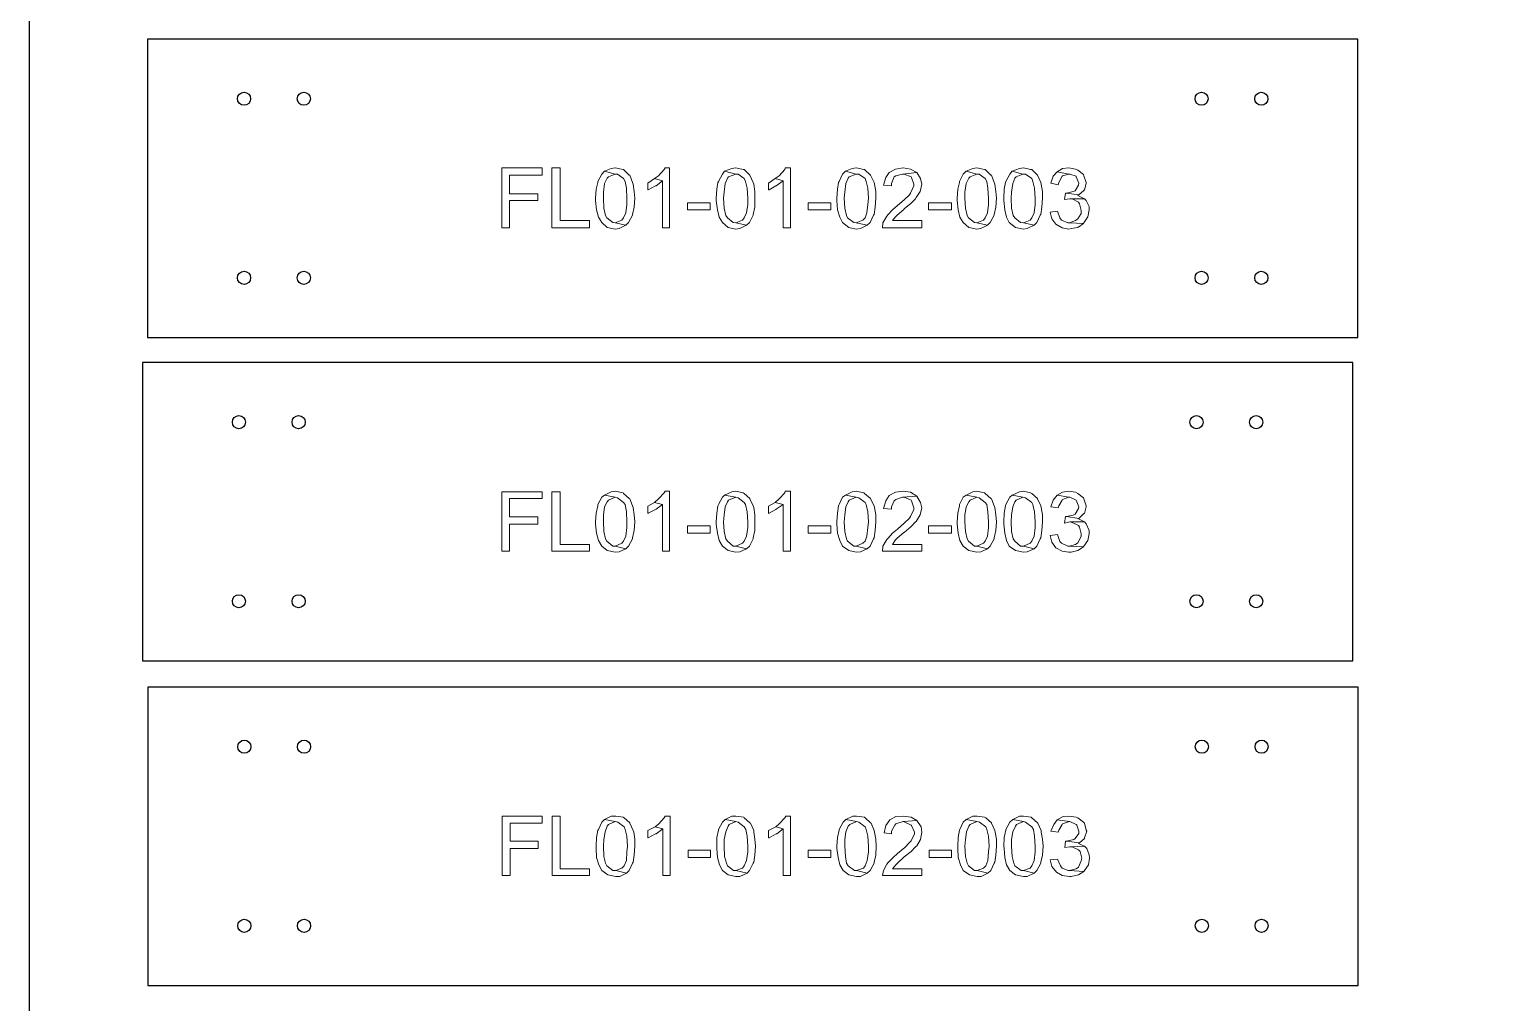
# Model space of a CAD drawing. Header units: millimetres. Extents: x 977 to 12288, y -94 to 5752.
# Drawn here: x 4607 to 5341, y 2074 to 2564 of the extents above; entities that cross this region are included whole.
import ezdxf

# ---------------------------------------------------------------- set-up
doc = ezdxf.new("R2010")
doc.units = ezdxf.units.MM

msp = doc.modelspace()

# ---------------------------------------------------------------- linework, layer by layer
at = {"color": 7, "linetype": 'Continuous', "lineweight": 25}
for p, q in [((5274.81269103, 2558.78206636), (4666.81269103, 2558.78206636)), ((4666.81269103, 2558.78206636), (4666.81269103, 2408.78206636)), ((5274.81269103, 2408.78206636), (5274.81269103, 2558.78206636)), ((4666.81269103, 2408.78206636), (5274.81269103, 2408.78206636)), ((5272.23013594, 2396.21350149), (4664.23013594, 2396.21350149)), ((4664.23013594, 2396.21350149), (4664.23013594, 2246.21350149)), ((5272.23013594, 2246.21350149), (5272.23013594, 2396.21350149)), ((4664.23013594, 2246.21350149), (5272.23013594, 2246.21350149)), ((5274.9501976, 2233.10123137), (4666.9501976, 2233.10123137)), ((4666.9501976, 2233.10123137), (4666.9501976, 2083.10123137)), ((5274.9501976, 2083.10123137), (5274.9501976, 2233.10123137)), ((4666.9501976, 2083.10123137), (5274.9501976, 2083.10123137))]:
    msp.add_line(p, q, dxfattribs=at)
msp.add_lwpolyline([(6533.5600412, 3170.42999441), (4607.38514979, 3170.42999441), (4607.38514979, 1690.85961033)])
at = {"color": 4, "lineweight": 0}
for points in [[(4865.07680385, 2494.00885789), (4844.7701842, 2494.00885789), (4844.7701842, 2463.83096479), (4848.71869357, 2463.83096479), (4848.71869357, 2477.65074761), (4862.82051278, 2477.65074761), (4862.82051278, 2481.03518422), (4848.71869357, 2481.03518422), (4848.71869357, 2490.3423849), (4865.07680385, 2490.3423849)], [(4874.10196815, 2494.00885789), (4869.87142238, 2494.00885789), (4869.87142238, 2463.83096479), (4888.76786012, 2463.83096479), (4888.76786012, 2467.49743778), (4874.10196815, 2467.49743778)], [(4901.74153379, 2494.00885789), (4899.7672791, 2493.7268215), (4896.38284249, 2492.31663958), (4901.74153379, 2490.90645766), (4902.86967933, 2490.90645766), (4905.97207955, 2488.65016659), (4906.81818871, 2487.23998467), (4907.38226148, 2483.85554806), (4907.66429786, 2478.77889315), (4907.66429786, 2475.67649292), (4907.10022509, 2471.44594716), (4905.97207955, 2468.9076197), (4905.1259704, 2467.77947416), (4901.74153379, 2466.36929224), (4907.10022509, 2465.24114671), (4908.51040701, 2466.65132863), (4910.4846617, 2470.31780162), (4910.4846617, 2470.59983801), (4911.33077085, 2474.266311), (4911.61280724, 2478.77889315), (4911.33077085, 2482.16332976), (4910.76669808, 2485.82980275), (4910.4846617, 2486.6759119), (4909.07447978, 2490.3423849), (4908.7924434, 2490.3423849), (4905.97207955, 2493.16274874), (4905.69004317, 2493.16274874)], [(4929.09906305, 2494.00885789), (4926.84277198, 2494.00885789), (4926.27869921, 2493.16274874), (4923.45833537, 2490.06034851), (4921.48408068, 2488.65016659), (4925.43259006, 2487.52202105), (4925.43259006, 2463.83096479), (4929.09906305, 2463.83096479)], [(4962.37935638, 2494.00885789), (4960.40510169, 2493.7268215), (4956.7386287, 2492.31663958), (4962.37935638, 2490.90645766), (4963.50750192, 2490.90645766), (4966.60990214, 2488.65016659), (4967.17397491, 2487.23998467), (4968.02008407, 2483.85554806), (4968.30212045, 2478.77889315), (4968.30212045, 2475.67649292), (4967.73804768, 2471.44594716), (4966.60990214, 2468.9076197), (4965.76379299, 2467.77947416), (4962.37935638, 2466.36929224), (4967.73804768, 2465.24114671), (4969.1482296, 2466.65132863), (4971.12248429, 2470.31780162), (4971.12248429, 2470.59983801), (4971.96859344, 2474.266311), (4971.96859344, 2478.77889315), (4971.96859344, 2482.16332976), (4971.40452068, 2485.82980275), (4971.12248429, 2486.6759119), (4969.43026599, 2490.3423849), (4969.43026599, 2490.3423849), (4966.60990214, 2493.16274874), (4966.04582938, 2493.16274874)], [(4989.73688564, 2494.00885789), (4987.19855819, 2494.00885789), (4986.9165218, 2493.16274874), (4984.09615796, 2490.06034851), (4982.12190327, 2488.65016659), (4986.07041265, 2487.52202105), (4986.07041265, 2463.83096479), (4989.73688564, 2463.83096479)], [(5022.73514259, 2494.00885789), (5020.7608879, 2493.7268215), (5017.37645129, 2492.31663958), (5022.73514259, 2490.90645766), (5024.14532451, 2490.90645766), (5027.24772473, 2488.65016659), (5027.8117975, 2487.23998467), (5028.65790666, 2483.85554806), (5028.93994304, 2478.77889315), (5028.65790666, 2475.67649292), (5028.09383389, 2471.44594716), (5027.24772473, 2468.9076197), (5026.1195792, 2467.77947416), (5022.73514259, 2466.36929224), (5028.37587027, 2465.24114671), (5029.78605219, 2466.65132863), (5031.4782705, 2470.31780162), (5031.76030688, 2470.59983801), (5032.32437965, 2474.266311), (5032.60641603, 2478.77889315), (5032.60641603, 2482.16332976), (5032.04234327, 2485.82980275), (5031.76030688, 2486.6759119), (5030.06808858, 2490.3423849), (5030.06808858, 2490.3423849), (5026.96568835, 2493.16274874), (5026.68365197, 2493.16274874)], [(5046.42619886, 2494.00885789), (5042.47768948, 2493.44478512), (5039.37528925, 2491.75256682), (5037.68307095, 2489.21423936), (5036.55492541, 2485.26572998), (5040.50343479, 2484.9836936), (5040.50343479, 2486.11183913), (5041.91361671, 2489.49627574), (5042.75972586, 2490.06034851), (5046.14416247, 2490.90645766), (5053.19507208, 2491.75256682), (5050.09267185, 2493.44478512)], [(5083.37296518, 2494.00885789), (5081.39871049, 2493.7268215), (5078.01427388, 2492.31663958), (5083.37296518, 2490.90645766), (5084.50111072, 2490.90645766), (5087.60351094, 2488.65016659), (5088.44962009, 2487.23998467), (5089.01369286, 2483.85554806), (5089.29572925, 2478.77889315), (5089.29572925, 2475.67649292), (5088.73165648, 2471.44594716), (5087.60351094, 2468.9076197), (5086.75740179, 2467.77947416), (5083.37296518, 2466.36929224), (5088.73165648, 2465.24114671), (5090.1418384, 2466.65132863), (5092.11609309, 2470.31780162), (5092.11609309, 2470.59983801), (5092.96220224, 2474.266311), (5093.24423862, 2478.77889315), (5092.96220224, 2482.16332976), (5092.39812947, 2485.82980275), (5092.11609309, 2486.6759119), (5090.70591117, 2490.3423849), (5090.42387478, 2490.3423849), (5087.60351094, 2493.16274874), (5087.32147456, 2493.16274874)], [(5106.78198506, 2494.00885789), (5104.80773037, 2493.7268215), (5101.14125738, 2492.31663958), (5106.49994868, 2490.90645766), (5107.9101306, 2490.90645766), (5111.01253082, 2488.65016659), (5111.57660359, 2487.23998467), (5112.42271275, 2483.85554806), (5112.70474913, 2478.77889315), (5112.70474913, 2475.67649292), (5112.14067636, 2471.44594716), (5111.01253082, 2468.9076197), (5110.16642167, 2467.77947416), (5106.78198506, 2466.36929224), (5112.14067636, 2465.24114671), (5113.55085828, 2466.65132863), (5115.24307659, 2470.31780162), (5115.52511297, 2470.59983801), (5116.08918574, 2474.266311), (5116.37122212, 2478.77889315), (5116.37122212, 2482.16332976), (5115.80714936, 2485.82980275), (5115.52511297, 2486.6759119), (5113.83289467, 2490.3423849), (5113.83289467, 2490.3423849), (5111.01253082, 2493.16274874), (5110.44845806, 2493.16274874)], [(5129.62693218, 2494.00885789), (5126.52453195, 2493.7268215), (5123.70416811, 2492.0346032), (5129.62693218, 2490.90645766), (5130.19100495, 2490.90645766), (5133.29340517, 2489.77831213), (5133.29340517, 2489.49627574), (5134.70358709, 2486.39387552), (5134.42155071, 2485.26572998), (5132.7293324, 2482.44536614), (5131.88322325, 2482.16332976), (5128.49878664, 2481.3172206), (5134.70358709, 2480.47111145), (5137.24191455, 2482.72740252), (5137.52395093, 2483.00943891), (5138.37006009, 2486.11183913), (5138.37006009, 2486.6759119), (5137.24191455, 2490.06034851), (5136.95987817, 2490.62442128), (5134.13951432, 2492.88071235), (5133.01136879, 2493.44478512)], [(4896.38284249, 2492.31663958), (4894.97266057, 2490.90645766), (4892.99840588, 2487.23998467), (4892.99840588, 2486.6759119), (4892.15229673, 2483.29147529), (4891.87026035, 2478.77889315), (4891.87026035, 2477.65074761), (4892.43433312, 2472.85612908), (4893.28044227, 2469.18965608), (4894.97266057, 2466.65132863), (4897.79302441, 2464.11300117), (4901.74153379, 2463.26689202), (4903.71578848, 2463.5489284), (4907.10022509, 2465.24114671), (4901.74153379, 2466.36929224), (4900.61338826, 2466.65132863), (4897.51098803, 2468.9076197), (4896.94691526, 2470.03576524), (4896.10080611, 2473.70223823), (4895.81876973, 2478.77889315), (4895.81876973, 2481.88129337), (4896.38284249, 2486.11183913), (4897.79302441, 2488.93220297), (4898.35709718, 2489.49627574), (4901.74153379, 2490.90645766)], [(4921.48408068, 2488.65016659), (4918.09964407, 2486.39387552), (4918.09964407, 2483.00943891), (4918.38168046, 2483.00943891), (4922.04815345, 2484.9836936), (4922.33018983, 2484.9836936), (4925.43259006, 2487.52202105)], [(4956.7386287, 2492.31663958), (4955.61048316, 2490.90645766), (4953.63622847, 2487.23998467), (4953.35419209, 2486.6759119), (4952.79011932, 2483.29147529), (4952.50808294, 2478.77889315), (4952.50808294, 2477.65074761), (4953.07215571, 2472.85612908), (4953.91826486, 2469.18965608), (4955.61048316, 2466.65132863), (4958.430847, 2464.11300117), (4962.37935638, 2463.26689202), (4964.35361107, 2463.5489284), (4967.73804768, 2465.24114671), (4962.37935638, 2466.36929224), (4960.96917446, 2466.65132863), (4958.14881062, 2468.9076197), (4957.30270147, 2470.03576524), (4956.45659232, 2473.70223823), (4956.17455593, 2478.77889315), (4956.45659232, 2481.88129337), (4957.02066508, 2486.11183913), (4958.14881062, 2488.93220297), (4958.71288339, 2489.49627574), (4962.37935638, 2490.90645766)], [(4982.12190327, 2488.65016659), (4978.73746666, 2486.39387552), (4978.73746666, 2483.00943891), (4979.01950305, 2483.00943891), (4982.40393966, 2484.9836936), (4982.68597604, 2484.9836936), (4986.07041265, 2487.52202105)], [(5017.37645129, 2492.31663958), (5015.96626937, 2490.90645766), (5014.27405106, 2487.23998467), (5013.99201468, 2486.6759119), (5013.42794191, 2483.29147529), (5013.14590553, 2478.77889315), (5013.14590553, 2477.65074761), (5013.42794191, 2472.85612908), (5014.55608745, 2469.18965608), (5015.96626937, 2466.65132863), (5019.06866959, 2464.11300117), (5022.73514259, 2463.26689202), (5024.99143366, 2463.5489284), (5028.37587027, 2465.24114671), (5022.73514259, 2466.36929224), (5021.60699705, 2466.65132863), (5018.50459683, 2468.9076197), (5017.94052406, 2470.03576524), (5017.09441491, 2473.70223823), (5016.81237852, 2478.77889315), (5017.09441491, 2481.88129337), (5017.65848767, 2486.11183913), (5018.78663321, 2488.93220297), (5019.35070598, 2489.49627574), (5022.73514259, 2490.90645766)], [(5053.19507208, 2491.75256682), (5046.14416247, 2490.90645766), (5046.99027162, 2490.90645766), (5050.37470823, 2489.49627574), (5050.65674462, 2489.21423936), (5051.78489016, 2485.82980275), (5051.78489016, 2484.9836936), (5050.09267185, 2481.3172206), (5049.52859908, 2480.47111145), (5046.99027162, 2477.93278399), (5043.60583502, 2475.11242015), (5041.06750756, 2472.85612908), (5038.81121648, 2470.59983801), (5038.24714372, 2469.75372885), (5036.27288903, 2466.36929224), (5035.99085264, 2463.83096479), (5055.73339953, 2463.83096479), (5055.73339953, 2467.49743778), (5041.06750756, 2467.49743778), (5042.47768948, 2469.47169247), (5043.32379863, 2470.31780162), (5046.70823524, 2473.13816546), (5046.99027162, 2473.42020185), (5050.37470823, 2476.24056569), (5052.63099931, 2478.49685676), (5052.91303569, 2479.06092953), (5054.88729038, 2482.16332976), (5055.73339953, 2485.82980275), (5055.16932676, 2488.65016659)], [(5078.01427388, 2492.31663958), (5076.60409196, 2490.90645766), (5074.62983727, 2487.23998467), (5074.62983727, 2486.6759119), (5073.78372812, 2483.29147529), (5073.50169173, 2478.77889315), (5073.50169173, 2477.65074761), (5074.0657645, 2472.85612908), (5074.91187365, 2469.18965608), (5076.60409196, 2466.65132863), (5079.4244558, 2464.11300117), (5083.37296518, 2463.26689202), (5085.34721987, 2463.5489284), (5088.73165648, 2465.24114671), (5083.37296518, 2466.36929224), (5082.24481964, 2466.65132863), (5079.14241942, 2468.9076197), (5078.57834665, 2470.03576524), (5077.7322375, 2473.70223823), (5077.45020111, 2478.77889315), (5077.45020111, 2481.88129337), (5078.01427388, 2486.11183913), (5079.4244558, 2488.93220297), (5079.98852857, 2489.49627574), (5083.37296518, 2490.90645766)], [(5101.14125738, 2492.31663958), (5100.01311184, 2490.90645766), (5098.03885715, 2487.23998467), (5097.75682077, 2486.6759119), (5097.192748, 2483.29147529), (5096.91071162, 2478.77889315), (5096.91071162, 2477.65074761), (5097.47478439, 2472.85612908), (5098.32089354, 2469.18965608), (5099.73107546, 2466.65132863), (5102.83347568, 2464.11300117), (5106.78198506, 2463.26689202), (5108.75623975, 2463.5489284), (5112.14067636, 2465.24114671), (5106.78198506, 2466.36929224), (5105.37180314, 2466.65132863), (5102.5514393, 2468.9076197), (5101.70533015, 2470.03576524), (5100.859221, 2473.70223823), (5100.57718461, 2478.77889315), (5100.859221, 2481.88129337), (5101.42329376, 2486.11183913), (5102.5514393, 2488.93220297), (5103.11551207, 2489.49627574), (5106.49994868, 2490.90645766)], [(5123.70416811, 2492.0346032), (5121.72991342, 2489.77831213), (5120.60176789, 2486.39387552), (5124.26824088, 2485.54776636), (5124.55027726, 2486.6759119), (5126.24249557, 2489.77831213), (5126.52453195, 2490.06034851), (5129.62693218, 2490.90645766)], [(5127.93471387, 2481.3172206), (5127.3706411, 2478.21482038), (5130.19100495, 2478.49685676), (5137.52395093, 2478.49685676), (5134.13951432, 2480.18907507), (5134.70358709, 2480.47111145), (5128.49878664, 2481.3172206)], [(5137.52395093, 2478.49685676), (5130.19100495, 2478.49685676), (5131.31915048, 2478.49685676), (5134.42155071, 2476.80463846), (5134.98562348, 2475.9585293), (5135.83173263, 2472.57409269), (5135.83173263, 2471.16391077), (5134.13951432, 2468.34354693), (5133.01136879, 2467.49743778), (5129.90896856, 2466.36929224), (5136.95987817, 2466.08725586), (5137.24191455, 2466.36929224), (5139.21616924, 2469.47169247), (5139.78024201, 2472.85612908), (5139.78024201, 2474.54834738), (5138.37006009, 2477.65074761)], [(4938.12422735, 2472.85612908), (4938.12422735, 2476.52260207), (4949.40568271, 2476.52260207), (4949.40568271, 2472.85612908), (4938.12422735, 2472.85612908)], [(4998.76204994, 2472.85612908), (4998.76204994, 2476.52260207), (5010.0435053, 2476.52260207), (5010.0435053, 2472.85612908), (4998.76204994, 2472.85612908)], [(5059.11783614, 2472.85612908), (5059.11783614, 2476.52260207), (5070.68132789, 2476.52260207), (5070.68132789, 2472.85612908), (5059.11783614, 2472.85612908)], [(5123.9862045, 2472.29205631), (5120.3197315, 2471.72798354), (5121.16584065, 2468.34354693), (5123.14009534, 2465.80521947), (5123.14009534, 2465.80521947), (5126.24249557, 2463.83096479), (5129.62693218, 2463.26689202), (5130.75507771, 2463.5489284), (5134.13951432, 2464.11300117), (5136.95987817, 2466.08725586), (5129.90896856, 2466.36929224), (5129.06285941, 2466.36929224), (5125.96045918, 2467.77947416), (5125.11435003, 2468.9076197)], [(4865.07680385, 2331.27386424), (4844.7701842, 2331.27386424), (4844.7701842, 2301.37800752), (4848.71869357, 2301.37800752), (4848.71869357, 2314.91575396), (4862.82051278, 2314.91575396), (4862.82051278, 2318.58222695), (4848.71869357, 2318.58222695), (4848.71869357, 2327.88942763), (4865.07680385, 2327.88942763)], [(4874.10196815, 2331.27386424), (4869.87142238, 2331.27386424), (4869.87142238, 2301.37800752), (4888.76786012, 2301.37800752), (4888.76786012, 2304.76244413), (4874.10196815, 2304.76244413)], [(4896.38284249, 2329.58164594), (4894.97266057, 2328.4535004), (4892.99840588, 2324.7870274), (4892.99840588, 2324.22295464), (4892.15229673, 2320.55648164), (4891.87026035, 2316.0438995), (4891.87026035, 2314.91575396), (4892.43433312, 2310.40317181), (4893.28044227, 2306.73669882), (4894.97266057, 2303.91633498), (4897.79302441, 2301.66004391), (4901.74153379, 2300.81393475), (4903.71578848, 2301.09597114), (4907.10022509, 2302.50615306), (4901.74153379, 2303.91633498), (4900.61338826, 2303.91633498), (4897.51098803, 2306.45466244), (4896.94691526, 2307.58280797), (4896.10080611, 2311.24928097), (4895.81876973, 2316.0438995), (4895.81876973, 2319.42833611), (4896.38284249, 2323.65888187), (4897.79302441, 2326.19720933), (4898.35709718, 2327.04331848), (4901.74153379, 2328.4535004)], [(4901.74153379, 2331.55590062), (4899.7672791, 2331.27386424), (4896.38284249, 2329.58164594), (4901.74153379, 2328.4535004), (4902.86967933, 2328.17146401), (4905.97207955, 2325.91517294), (4906.81818871, 2324.7870274), (4907.38226148, 2321.12055441), (4907.66429786, 2316.0438995), (4907.66429786, 2313.22353565), (4907.10022509, 2308.99298989), (4905.97207955, 2306.45466244), (4905.1259704, 2305.3265169), (4901.74153379, 2303.91633498), (4907.10022509, 2302.50615306), (4908.51040701, 2303.91633498), (4910.4846617, 2307.58280797), (4910.4846617, 2308.14688074), (4911.33077085, 2311.81335373), (4911.61280724, 2316.0438995), (4911.33077085, 2319.71037249), (4910.76669808, 2323.37684548), (4910.4846617, 2324.22295464), (4909.07447978, 2327.60739125), (4908.7924434, 2327.88942763), (4905.97207955, 2330.42775509), (4905.69004317, 2330.70979147)], [(4921.48408068, 2325.91517294), (4918.09964407, 2323.94091825), (4918.09964407, 2320.27444526), (4918.38168046, 2320.55648164), (4922.04815345, 2322.24869995), (4922.33018983, 2322.53073633), (4925.43259006, 2324.7870274)], [(4929.09906305, 2331.55590062), (4926.84277198, 2331.55590062), (4926.27869921, 2330.70979147), (4923.45833537, 2327.60739125), (4921.48408068, 2325.91517294), (4925.43259006, 2324.7870274), (4925.43259006, 2301.37800752), (4929.09906305, 2301.37800752)], [(4956.7386287, 2329.58164594), (4955.61048316, 2328.4535004), (4953.63622847, 2324.7870274), (4953.35419209, 2324.22295464), (4952.79011932, 2320.55648164), (4952.50808294, 2316.0438995), (4952.50808294, 2314.91575396), (4953.07215571, 2310.40317181), (4953.91826486, 2306.73669882), (4955.61048316, 2303.91633498), (4958.430847, 2301.66004391), (4962.37935638, 2300.81393475), (4964.35361107, 2301.09597114), (4967.73804768, 2302.50615306), (4962.37935638, 2303.91633498), (4960.96917446, 2303.91633498), (4958.14881062, 2306.45466244), (4957.30270147, 2307.58280797), (4956.45659232, 2311.24928097), (4956.17455593, 2316.0438995), (4956.45659232, 2319.42833611), (4957.02066508, 2323.65888187), (4958.14881062, 2326.19720933), (4958.71288339, 2327.04331848), (4962.37935638, 2328.4535004)], [(4962.37935638, 2331.55590062), (4960.40510169, 2331.27386424), (4956.7386287, 2329.58164594), (4962.37935638, 2328.4535004), (4963.50750192, 2328.17146401), (4966.60990214, 2325.91517294), (4967.17397491, 2324.7870274), (4968.02008407, 2321.12055441), (4968.30212045, 2316.0438995), (4968.30212045, 2313.22353565), (4967.73804768, 2308.99298989), (4966.60990214, 2306.45466244), (4965.76379299, 2305.3265169), (4962.37935638, 2303.91633498), (4967.73804768, 2302.50615306), (4969.1482296, 2303.91633498), (4971.12248429, 2307.58280797), (4971.12248429, 2308.14688074), (4971.96859344, 2311.81335373), (4971.96859344, 2316.0438995), (4971.96859344, 2319.71037249), (4971.40452068, 2323.37684548), (4971.12248429, 2324.22295464), (4969.43026599, 2327.60739125), (4969.43026599, 2327.88942763), (4966.60990214, 2330.42775509), (4966.04582938, 2330.70979147)], [(4982.12190327, 2325.91517294), (4978.73746666, 2323.94091825), (4978.73746666, 2320.27444526), (4979.01950305, 2320.55648164), (4982.40393966, 2322.24869995), (4982.68597604, 2322.53073633), (4986.07041265, 2324.7870274)], [(4989.73688564, 2331.55590062), (4987.19855819, 2331.55590062), (4986.9165218, 2330.70979147), (4984.09615796, 2327.60739125), (4982.12190327, 2325.91517294), (4986.07041265, 2324.7870274), (4986.07041265, 2301.37800752), (4989.73688564, 2301.37800752)], [(5017.37645129, 2329.58164594), (5015.96626937, 2328.4535004), (5014.27405106, 2324.7870274), (5013.99201468, 2324.22295464), (5013.42794191, 2320.55648164), (5013.14590553, 2316.0438995), (5013.14590553, 2314.91575396), (5013.42794191, 2310.40317181), (5014.55608745, 2306.73669882), (5015.96626937, 2303.91633498), (5019.06866959, 2301.66004391), (5022.73514259, 2300.81393475), (5024.99143366, 2301.09597114), (5028.37587027, 2302.50615306), (5022.73514259, 2303.91633498), (5021.60699705, 2303.91633498), (5018.50459683, 2306.45466244), (5017.94052406, 2307.58280797), (5017.09441491, 2311.24928097), (5016.81237852, 2316.0438995), (5017.09441491, 2319.42833611), (5017.65848767, 2323.65888187), (5018.78663321, 2326.19720933), (5019.35070598, 2327.04331848), (5022.73514259, 2328.4535004)], [(5022.73514259, 2331.55590062), (5020.7608879, 2331.27386424), (5017.37645129, 2329.58164594), (5022.73514259, 2328.4535004), (5024.14532451, 2328.17146401), (5027.24772473, 2325.91517294), (5027.8117975, 2324.7870274), (5028.65790666, 2321.12055441), (5028.93994304, 2316.0438995), (5028.65790666, 2313.22353565), (5028.09383389, 2308.99298989), (5027.24772473, 2306.45466244), (5026.1195792, 2305.3265169), (5022.73514259, 2303.91633498), (5028.37587027, 2302.50615306), (5029.78605219, 2303.91633498), (5031.4782705, 2307.58280797), (5031.76030688, 2308.14688074), (5032.32437965, 2311.81335373), (5032.60641603, 2316.0438995), (5032.60641603, 2319.71037249), (5032.04234327, 2323.37684548), (5031.76030688, 2324.22295464), (5030.06808858, 2327.60739125), (5030.06808858, 2327.88942763), (5026.96568835, 2330.42775509), (5026.68365197, 2330.70979147)], [(5053.19507208, 2329.01757317), (5046.14416247, 2328.4535004), (5046.99027162, 2328.4535004), (5050.37470823, 2327.04331848), (5050.65674462, 2326.76128209), (5051.78489016, 2323.0948091), (5051.78489016, 2322.24869995), (5050.09267185, 2318.86426334), (5049.52859908, 2318.01815419), (5046.99027162, 2315.47982673), (5043.60583502, 2312.3774265), (5041.06750756, 2310.40317181), (5038.81121648, 2307.86484436), (5038.24714372, 2307.30077159), (5036.27288903, 2303.91633498), (5035.99085264, 2301.37800752), (5055.73339953, 2301.37800752), (5055.73339953, 2304.76244413), (5041.06750756, 2304.76244413), (5042.47768948, 2307.0187352), (5043.32379863, 2307.86484436), (5046.70823524, 2310.6852082), (5046.99027162, 2310.6852082), (5050.37470823, 2313.78760842), (5052.63099931, 2316.0438995), (5052.91303569, 2316.32593588), (5054.88729038, 2319.71037249), (5055.73339953, 2323.0948091), (5055.16932676, 2325.91517294)], [(5046.42619886, 2331.55590062), (5042.47768948, 2330.99182786), (5039.37528925, 2329.29960955), (5037.68307095, 2326.76128209), (5036.55492541, 2322.81277272), (5040.50343479, 2322.53073633), (5040.50343479, 2323.65888187), (5041.91361671, 2326.76128209), (5042.75972586, 2327.32535486), (5046.14416247, 2328.4535004), (5053.19507208, 2329.01757317), (5050.09267185, 2330.99182786)], [(5078.01427388, 2329.58164594), (5076.60409196, 2328.4535004), (5074.62983727, 2324.7870274), (5074.62983727, 2324.22295464), (5073.78372812, 2320.55648164), (5073.50169173, 2316.0438995), (5073.50169173, 2314.91575396), (5074.0657645, 2310.40317181), (5074.91187365, 2306.73669882), (5076.60409196, 2303.91633498), (5079.4244558, 2301.66004391), (5083.37296518, 2300.81393475), (5085.34721987, 2301.09597114), (5088.73165648, 2302.50615306), (5083.37296518, 2303.91633498), (5082.24481964, 2303.91633498), (5079.14241942, 2306.45466244), (5078.57834665, 2307.58280797), (5077.7322375, 2311.24928097), (5077.45020111, 2316.0438995), (5077.45020111, 2319.42833611), (5078.01427388, 2323.65888187), (5079.4244558, 2326.19720933), (5079.98852857, 2327.04331848), (5083.37296518, 2328.4535004)], [(5083.37296518, 2331.55590062), (5081.39871049, 2331.27386424), (5078.01427388, 2329.58164594), (5083.37296518, 2328.4535004), (5084.50111072, 2328.17146401), (5087.60351094, 2325.91517294), (5088.44962009, 2324.7870274), (5089.01369286, 2321.12055441), (5089.29572925, 2316.0438995), (5089.29572925, 2313.22353565), (5088.73165648, 2308.99298989), (5087.60351094, 2306.45466244), (5086.75740179, 2305.3265169), (5083.37296518, 2303.91633498), (5088.73165648, 2302.50615306), (5090.1418384, 2303.91633498), (5092.11609309, 2307.58280797), (5092.11609309, 2308.14688074), (5092.96220224, 2311.81335373), (5093.24423862, 2316.0438995), (5092.96220224, 2319.71037249), (5092.39812947, 2323.37684548), (5092.11609309, 2324.22295464), (5090.70591117, 2327.60739125), (5090.42387478, 2327.88942763), (5087.60351094, 2330.42775509), (5087.32147456, 2330.70979147)], [(5101.14125738, 2329.58164594), (5100.01311184, 2328.4535004), (5098.03885715, 2324.7870274), (5097.75682077, 2324.22295464), (5097.192748, 2320.55648164), (5096.91071162, 2316.0438995), (5096.91071162, 2314.91575396), (5097.47478439, 2310.40317181), (5098.32089354, 2306.73669882), (5099.73107546, 2303.91633498), (5102.83347568, 2301.66004391), (5106.78198506, 2300.81393475), (5108.75623975, 2301.09597114), (5112.14067636, 2302.50615306), (5106.78198506, 2303.91633498), (5105.37180314, 2303.91633498), (5102.5514393, 2306.45466244), (5101.70533015, 2307.58280797), (5100.859221, 2311.24928097), (5100.57718461, 2316.0438995), (5100.859221, 2319.42833611), (5101.42329376, 2323.65888187), (5102.5514393, 2326.19720933), (5103.11551207, 2327.04331848), (5106.49994868, 2328.4535004)], [(5106.78198506, 2331.55590062), (5104.80773037, 2331.27386424), (5101.14125738, 2329.58164594), (5106.49994868, 2328.4535004), (5107.9101306, 2328.17146401), (5111.01253082, 2325.91517294), (5111.57660359, 2324.7870274), (5112.42271275, 2321.12055441), (5112.70474913, 2316.0438995), (5112.70474913, 2313.22353565), (5112.14067636, 2308.99298989), (5111.01253082, 2306.45466244), (5110.16642167, 2305.3265169), (5106.78198506, 2303.91633498), (5112.14067636, 2302.50615306), (5113.55085828, 2303.91633498), (5115.24307659, 2307.58280797), (5115.52511297, 2308.14688074), (5116.08918574, 2311.81335373), (5116.37122212, 2316.0438995), (5116.37122212, 2319.71037249), (5115.80714936, 2323.37684548), (5115.52511297, 2324.22295464), (5113.83289467, 2327.60739125), (5113.83289467, 2327.88942763), (5111.01253082, 2330.42775509), (5110.44845806, 2330.70979147)], [(5123.70416811, 2329.58164594), (5121.72991342, 2327.04331848), (5120.60176789, 2323.65888187), (5124.26824088, 2323.0948091), (5124.55027726, 2324.22295464), (5126.24249557, 2327.04331848), (5126.52453195, 2327.32535486), (5129.62693218, 2328.4535004)], [(5129.62693218, 2331.55590062), (5126.52453195, 2330.99182786), (5123.70416811, 2329.58164594), (5129.62693218, 2328.4535004), (5130.19100495, 2328.4535004), (5133.29340517, 2327.04331848), (5133.29340517, 2327.04331848), (5134.70358709, 2323.65888187), (5134.42155071, 2322.81277272), (5132.7293324, 2319.99240887), (5131.88322325, 2319.42833611), (5128.49878664, 2318.86426334), (5134.70358709, 2317.7361178), (5137.24191455, 2320.27444526), (5137.52395093, 2320.27444526), (5138.37006009, 2323.65888187), (5138.37006009, 2324.22295464), (5137.24191455, 2327.60739125), (5136.95987817, 2328.17146401), (5134.13951432, 2330.42775509), (5133.01136879, 2330.99182786)], [(5127.93471387, 2318.86426334), (5127.3706411, 2315.47982673), (5130.19100495, 2316.0438995), (5137.52395093, 2316.0438995), (5134.13951432, 2317.7361178), (5134.70358709, 2317.7361178), (5128.49878664, 2318.86426334)], [(4938.12422735, 2310.40317181), (4938.12422735, 2314.06964481), (4949.40568271, 2314.06964481), (4949.40568271, 2310.40317181), (4938.12422735, 2310.40317181)], [(4998.76204994, 2310.40317181), (4998.76204994, 2314.06964481), (5010.0435053, 2314.06964481), (5010.0435053, 2310.40317181), (4998.76204994, 2310.40317181)], [(5059.11783614, 2310.40317181), (5059.11783614, 2314.06964481), (5070.68132789, 2314.06964481), (5070.68132789, 2310.40317181), (5059.11783614, 2310.40317181)], [(5123.9862045, 2309.83909905), (5120.3197315, 2309.27502628), (5121.16584065, 2305.89058967), (5123.14009534, 2303.07022583), (5123.14009534, 2303.07022583), (5126.24249557, 2301.37800752), (5129.62693218, 2300.81393475), (5130.75507771, 2300.81393475), (5134.13951432, 2301.66004391), (5136.95987817, 2303.63429859), (5129.90896856, 2303.91633498), (5129.06285941, 2303.91633498), (5125.96045918, 2305.3265169), (5125.11435003, 2306.17262605)], [(5137.52395093, 2316.0438995), (5130.19100495, 2316.0438995), (5131.31915048, 2315.76186311), (5134.42155071, 2314.35168119), (5134.98562348, 2313.50557204), (5135.83173263, 2310.12113543), (5135.83173263, 2308.71095351), (5134.13951432, 2305.60855328), (5133.01136879, 2304.76244413), (5129.90896856, 2303.91633498), (5136.95987817, 2303.63429859), (5137.24191455, 2303.91633498), (5139.21616924, 2306.73669882), (5139.78024201, 2310.12113543), (5139.78024201, 2311.81335373), (5138.37006009, 2315.19779034)], [(4865.07680385, 2168.25683421), (4845.05222058, 2168.25683421), (4845.05222058, 2138.36097749), (4849.00072996, 2138.36097749), (4849.00072996, 2151.89872393), (4863.10254917, 2151.89872393), (4863.10254917, 2155.56519692), (4849.00072996, 2155.56519692), (4849.00072996, 2164.59036121), (4865.07680385, 2164.59036121)], [(4874.10196815, 2168.25683421), (4870.15345877, 2168.25683421), (4870.15345877, 2138.36097749), (4888.76786012, 2138.36097749), (4888.76786012, 2141.7454141), (4874.10196815, 2141.7454141)], [(4896.38284249, 2166.5646159), (4894.97266057, 2165.15443398), (4893.28044227, 2161.48796099), (4892.99840588, 2161.2059246), (4892.43433312, 2157.53945161), (4892.15229673, 2153.02686946), (4892.15229673, 2151.89872393), (4892.43433312, 2147.38614178), (4893.56247865, 2143.71966879), (4894.97266057, 2140.89930495), (4898.0750608, 2138.64301387), (4902.02357018, 2137.79690472), (4903.99782487, 2137.79690472), (4907.38226148, 2139.48912302), (4902.02357018, 2140.89930495), (4900.61338826, 2140.89930495), (4897.51098803, 2143.15559602), (4896.94691526, 2144.56577794), (4896.10080611, 2147.95021455), (4895.81876973, 2153.02686946), (4896.10080611, 2156.41130607), (4896.66487888, 2160.35981545), (4897.79302441, 2163.18017929), (4898.35709718, 2164.02628844), (4901.74153379, 2165.43647037)], [(4902.02357018, 2168.25683421), (4899.7672791, 2168.25683421), (4896.38284249, 2166.5646159), (4901.74153379, 2165.43647037), (4903.15171571, 2165.15443398), (4906.25411594, 2162.89814291), (4906.81818871, 2161.48796099), (4907.66429786, 2158.10352438), (4907.94633424, 2153.02686946), (4907.66429786, 2150.20650562), (4907.38226148, 2145.97595986), (4906.25411594, 2143.15559602), (4905.1259704, 2142.02745048), (4902.02357018, 2140.89930495), (4907.38226148, 2139.48912302), (4908.7924434, 2140.89930495), (4910.4846617, 2144.56577794), (4910.76669808, 2145.12985071), (4911.33077085, 2148.51428732), (4911.61280724, 2153.02686946), (4911.61280724, 2156.69334246), (4911.04873447, 2160.07777907), (4910.76669808, 2160.92388822), (4909.07447978, 2164.59036121), (4909.07447978, 2164.8723976), (4906.25411594, 2167.41072505), (4905.69004317, 2167.69276144)], [(4929.38109944, 2168.25683421), (4926.84277198, 2168.25683421), (4926.27869921, 2167.41072505), (4923.74037176, 2164.30832483), (4921.76611707, 2162.89814291), (4925.71462644, 2161.76999737), (4925.71462644, 2138.36097749), (4929.38109944, 2138.36097749)], [(4957.02066508, 2166.5646159), (4955.61048316, 2165.15443398), (4953.63622847, 2161.48796099), (4953.63622847, 2161.2059246), (4952.79011932, 2157.53945161), (4952.79011932, 2153.02686946), (4952.79011932, 2151.89872393), (4953.07215571, 2147.38614178), (4954.20030124, 2143.71966879), (4955.61048316, 2140.89930495), (4958.430847, 2138.64301387), (4962.37935638, 2137.79690472), (4964.35361107, 2137.79690472), (4968.02008407, 2139.48912302), (4962.37935638, 2140.89930495), (4961.25121085, 2140.89930495), (4958.14881062, 2143.15559602), (4957.58473785, 2144.56577794), (4956.7386287, 2147.95021455), (4956.45659232, 2153.02686946), (4956.45659232, 2156.41130607), (4957.30270147, 2160.35981545), (4958.430847, 2163.18017929), (4958.99491977, 2164.02628844), (4962.37935638, 2165.43647037)], [(4962.37935638, 2168.25683421), (4960.40510169, 2168.25683421), (4957.02066508, 2166.5646159), (4962.37935638, 2165.43647037), (4963.50750192, 2165.15443398), (4966.60990214, 2162.89814291), (4967.4560113, 2161.48796099), (4968.02008407, 2158.10352438), (4968.30212045, 2153.02686946), (4968.30212045, 2150.20650562), (4967.73804768, 2145.97595986), (4966.60990214, 2143.15559602), (4965.76379299, 2142.02745048), (4962.37935638, 2140.89930495), (4968.02008407, 2139.48912302), (4969.1482296, 2140.89930495), (4971.12248429, 2144.56577794), (4971.40452068, 2145.12985071), (4971.96859344, 2148.51428732), (4972.25062983, 2153.02686946), (4971.96859344, 2156.69334246), (4971.40452068, 2160.07777907), (4971.40452068, 2160.92388822), (4969.71230237, 2164.59036121), (4969.43026599, 2164.8723976), (4966.60990214, 2167.41072505), (4966.32786576, 2167.69276144)], [(4989.73688564, 2168.25683421), (4987.48059457, 2168.25683421), (4986.9165218, 2167.41072505), (4984.09615796, 2164.30832483), (4982.40393966, 2162.89814291), (4986.07041265, 2161.76999737), (4986.07041265, 2138.36097749), (4989.73688564, 2138.36097749)], [(5017.65848767, 2166.5646159), (5016.24830575, 2165.15443398), (5014.27405106, 2161.48796099), (5014.27405106, 2161.2059246), (5013.42794191, 2157.53945161), (5013.14590553, 2153.02686946), (5013.14590553, 2151.89872393), (5013.7099783, 2147.38614178), (5014.55608745, 2143.71966879), (5016.24830575, 2140.89930495), (5019.06866959, 2138.64301387), (5023.01717897, 2137.79690472), (5024.99143366, 2137.79690472), (5028.37587027, 2139.48912302), (5023.01717897, 2140.89930495), (5021.88903344, 2140.89930495), (5018.78663321, 2143.15559602), (5017.94052406, 2144.56577794), (5017.37645129, 2147.95021455), (5017.09441491, 2153.02686946), (5017.09441491, 2156.41130607), (5017.65848767, 2160.35981545), (5018.78663321, 2163.18017929), (5019.63274236, 2164.02628844), (5023.01717897, 2165.43647037)], [(5023.01717897, 2168.25683421), (5021.04292428, 2168.25683421), (5017.65848767, 2166.5646159), (5023.01717897, 2165.43647037), (5024.14532451, 2165.15443398), (5027.24772473, 2162.89814291), (5027.8117975, 2161.48796099), (5028.65790666, 2158.10352438), (5028.93994304, 2153.02686946), (5028.93994304, 2150.20650562), (5028.37587027, 2145.97595986), (5027.24772473, 2143.15559602), (5026.40161558, 2142.02745048), (5023.01717897, 2140.89930495), (5028.37587027, 2139.48912302), (5029.78605219, 2140.89930495), (5031.76030688, 2144.56577794), (5031.76030688, 2145.12985071), (5032.60641603, 2148.51428732), (5032.88845242, 2153.02686946), (5032.60641603, 2156.69334246), (5032.04234327, 2160.07777907), (5031.76030688, 2160.92388822), (5030.35012496, 2164.59036121), (5030.06808858, 2164.8723976), (5027.24772473, 2167.41072505), (5026.96568835, 2167.69276144)], [(5053.19507208, 2166.00054313), (5046.42619886, 2165.43647037), (5047.27230801, 2165.15443398), (5050.37470823, 2163.74425206), (5050.65674462, 2163.46221568), (5052.06692654, 2160.07777907), (5052.06692654, 2159.23166991), (5050.37470823, 2155.8472333), (5049.52859908, 2155.00112415), (5047.27230801, 2152.46279669), (5043.60583502, 2149.36039647), (5041.34954394, 2147.38614178), (5038.81121648, 2144.84781432), (5038.24714372, 2144.00170517), (5036.55492541, 2140.89930495), (5035.99085264, 2138.36097749), (5055.73339953, 2138.36097749), (5055.73339953, 2141.7454141), (5041.06750756, 2141.7454141), (5042.75972586, 2143.71966879), (5043.60583502, 2144.56577794), (5046.99027162, 2147.66817816), (5046.99027162, 2147.66817816), (5050.37470823, 2150.48854201), (5052.63099931, 2152.74483308), (5053.19507208, 2153.30890585), (5055.16932676, 2156.41130607), (5055.73339953, 2160.07777907), (5055.45136315, 2162.89814291)], [(5046.42619886, 2168.25683421), (5042.75972586, 2167.97479782), (5039.65732564, 2166.28257952), (5037.68307095, 2163.46221568), (5036.8369618, 2159.79574268), (5040.50343479, 2159.23166991), (5040.50343479, 2160.64185183), (5042.19565309, 2163.74425206), (5042.75972586, 2164.30832483), (5046.42619886, 2165.43647037), (5053.19507208, 2166.00054313), (5050.37470823, 2167.69276144)], [(5078.01427388, 2166.5646159), (5076.60409196, 2165.15443398), (5074.91187365, 2161.48796099), (5074.62983727, 2161.2059246), (5074.0657645, 2157.53945161), (5073.78372812, 2153.02686946), (5073.78372812, 2151.89872393), (5074.0657645, 2147.38614178), (5075.19391004, 2143.71966879), (5076.60409196, 2140.89930495), (5079.70649219, 2138.64301387), (5083.65500156, 2137.79690472), (5085.62925625, 2137.79690472), (5089.01369286, 2139.48912302), (5083.65500156, 2140.89930495), (5082.24481964, 2140.89930495), (5079.14241942, 2143.15559602), (5078.57834665, 2144.56577794), (5077.7322375, 2147.95021455), (5077.45020111, 2153.02686946), (5077.7322375, 2156.41130607), (5078.29631026, 2160.35981545), (5079.4244558, 2163.18017929), (5079.98852857, 2164.02628844), (5083.37296518, 2165.43647037)], [(5083.65500156, 2168.25683421), (5081.39871049, 2168.25683421), (5078.01427388, 2166.5646159), (5083.37296518, 2165.43647037), (5084.7831471, 2165.15443398), (5087.88554733, 2162.89814291), (5088.44962009, 2161.48796099), (5089.29572925, 2158.10352438), (5089.57776563, 2153.02686946), (5089.29572925, 2150.20650562), (5089.01369286, 2145.97595986), (5087.88554733, 2143.15559602), (5086.75740179, 2142.02745048), (5083.65500156, 2140.89930495), (5089.01369286, 2139.48912302), (5090.42387478, 2140.89930495), (5092.11609309, 2144.56577794), (5092.39812947, 2145.12985071), (5092.96220224, 2148.51428732), (5093.24423862, 2153.02686946), (5093.24423862, 2156.69334246), (5092.68016586, 2160.07777907), (5092.39812947, 2160.92388822), (5090.70591117, 2164.59036121), (5090.70591117, 2164.8723976), (5087.88554733, 2167.41072505), (5087.32147456, 2167.69276144)], [(5101.42329376, 2166.5646159), (5100.01311184, 2165.15443398), (5098.03885715, 2161.48796099), (5098.03885715, 2161.2059246), (5097.192748, 2157.53945161), (5096.91071162, 2153.02686946), (5097.192748, 2151.89872393), (5097.47478439, 2147.38614178), (5098.32089354, 2143.71966879), (5100.01311184, 2140.89930495), (5102.83347568, 2138.64301387), (5106.78198506, 2137.79690472), (5108.75623975, 2137.79690472), (5112.14067636, 2139.48912302), (5106.78198506, 2140.89930495), (5105.65383953, 2140.89930495), (5102.5514393, 2143.15559602), (5101.98736653, 2144.56577794), (5101.14125738, 2147.95021455), (5100.859221, 2153.02686946), (5100.859221, 2156.41130607), (5101.42329376, 2160.35981545), (5102.83347568, 2163.18017929), (5103.39754845, 2164.02628844), (5106.78198506, 2165.43647037)], [(5106.78198506, 2168.25683421), (5104.80773037, 2168.25683421), (5101.42329376, 2166.5646159), (5106.78198506, 2165.43647037), (5107.9101306, 2165.15443398), (5111.01253082, 2162.89814291), (5111.85863998, 2161.48796099), (5112.42271275, 2158.10352438), (5112.70474913, 2153.02686946), (5112.70474913, 2150.20650562), (5112.14067636, 2145.97595986), (5111.01253082, 2143.15559602), (5110.16642167, 2142.02745048), (5106.78198506, 2140.89930495), (5112.14067636, 2139.48912302), (5113.55085828, 2140.89930495), (5115.52511297, 2144.56577794), (5115.52511297, 2145.12985071), (5116.37122212, 2148.51428732), (5116.65325851, 2153.02686946), (5116.37122212, 2156.69334246), (5115.80714936, 2160.07777907), (5115.80714936, 2160.92388822), (5114.11493105, 2164.59036121), (5113.83289467, 2164.8723976), (5111.01253082, 2167.41072505), (5110.73049444, 2167.69276144)], [(5123.70416811, 2166.28257952), (5122.01194981, 2164.02628844), (5120.60176789, 2160.64185183), (5124.26824088, 2160.07777907), (5124.55027726, 2161.2059246), (5126.24249557, 2164.02628844), (5126.52453195, 2164.30832483), (5129.90896856, 2165.43647037)], [(5129.62693218, 2168.25683421), (5126.80656834, 2167.97479782), (5123.70416811, 2166.28257952), (5129.90896856, 2165.43647037), (5130.19100495, 2165.43647037), (5133.29340517, 2164.02628844), (5133.57544156, 2163.74425206), (5134.70358709, 2160.64185183), (5134.70358709, 2159.5137063), (5132.7293324, 2156.97537884), (5132.16525964, 2156.41130607), (5128.49878664, 2155.56519692), (5134.98562348, 2154.71908777), (5137.52395093, 2156.97537884), (5137.52395093, 2157.25741523), (5138.65209647, 2160.64185183), (5138.37006009, 2161.2059246), (5137.52395093, 2164.59036121), (5136.95987817, 2165.15443398), (5134.13951432, 2167.41072505), (5133.29340517, 2167.69276144)], [(4921.76611707, 2162.89814291), (4918.09964407, 2160.92388822), (4918.09964407, 2157.25741523), (4918.38168046, 2157.25741523), (4922.04815345, 2159.23166991), (4922.33018983, 2159.23166991), (4925.71462644, 2161.76999737)], [(4982.40393966, 2162.89814291), (4978.73746666, 2160.92388822), (4978.73746666, 2157.25741523), (4979.01950305, 2157.25741523), (4982.68597604, 2159.23166991), (4982.96801242, 2159.23166991), (4986.07041265, 2161.76999737)], [(4938.40626373, 2147.38614178), (4938.40626373, 2151.05261477), (4949.6877191, 2151.05261477), (4949.6877191, 2147.38614178), (4938.40626373, 2147.38614178)], [(4998.76204994, 2147.38614178), (4998.76204994, 2151.05261477), (5010.0435053, 2151.05261477), (5010.0435053, 2147.38614178), (4998.76204994, 2147.38614178)], [(5059.39987253, 2147.38614178), (5059.39987253, 2151.05261477), (5070.68132789, 2151.05261477), (5070.68132789, 2147.38614178), (5059.39987253, 2147.38614178)], [(5127.93471387, 2155.56519692), (5127.65267749, 2152.46279669), (5130.19100495, 2152.74483308), (5137.52395093, 2153.02686946), (5134.42155071, 2154.43705138), (5134.98562348, 2154.71908777), (5128.49878664, 2155.56519692)], [(5137.52395093, 2153.02686946), (5130.19100495, 2152.74483308), (5131.31915048, 2152.74483308), (5134.42155071, 2151.33465116), (5135.26765986, 2150.48854201), (5136.11376901, 2147.1041054), (5135.83173263, 2145.69392348), (5134.42155071, 2142.59152325), (5133.29340517, 2141.7454141), (5129.90896856, 2140.89930495), (5137.24191455, 2140.33523218), (5137.52395093, 2140.89930495), (5139.49820562, 2143.71966879), (5140.06227839, 2147.1041054), (5139.78024201, 2148.7963237), (5138.65209647, 2151.89872393)], [(5123.9862045, 2146.54003263), (5120.3197315, 2146.25799624), (5121.16584065, 2142.87355963), (5123.42213173, 2140.05319579), (5123.42213173, 2140.05319579), (5126.24249557, 2138.36097749), (5129.90896856, 2137.79690472), (5130.75507771, 2137.79690472), (5134.42155071, 2138.64301387), (5137.24191455, 2140.33523218), (5129.90896856, 2140.89930495), (5129.34489579, 2140.89930495), (5126.24249557, 2142.02745048), (5125.39638642, 2143.15559602)]]:
    msp.add_lwpolyline(points, close=True, dxfattribs=at)
at = {"color": 7, "linetype": 'Continuous', "lineweight": 25}
for centre in [(4715.31269103, 2528.78206636), (4745.31269103, 2528.78206636), (5196.31269103, 2528.78206636), (5226.31269103, 2528.78206636), (4715.31269103, 2438.78206636), (4745.31269103, 2438.78206636), (5196.31269103, 2438.78206636), (5226.31269103, 2438.78206636), (4712.73013594, 2366.21350149), (4742.73013594, 2366.21350149), (5193.73013594, 2366.21350149), (5223.73013594, 2366.21350149), (4712.73013594, 2276.21350149), (4742.73013594, 2276.21350149), (5193.73013594, 2276.21350149), (5223.73013594, 2276.21350149), (4715.4501976, 2203.10123137), (4745.4501976, 2203.10123137), (5196.4501976, 2203.10123137), (5226.4501976, 2203.10123137), (4715.4501976, 2113.10123137), (4745.4501976, 2113.10123137), (5196.4501976, 2113.10123137), (5226.4501976, 2113.10123137)]:
    msp.add_circle(centre, 3.3, dxfattribs=at)

doc.saveas('drawing.dxf')
